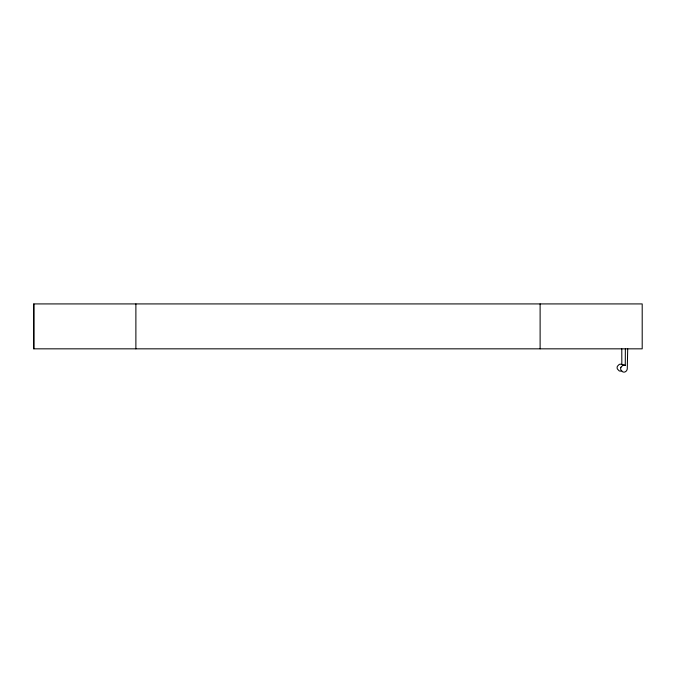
<?xml version="1.0" encoding="UTF-8"?>
<svg xmlns="http://www.w3.org/2000/svg" width="676" height="676" viewBox="0 0 676 676"><rect width="100%" height="100%" fill="white"/><g stroke="black" fill="none" stroke-linecap="round" stroke-linejoin="round"><path stroke-width="1.01" d="M33.8 348.833L33.8 303.921L642.2 303.921L642.2 348.833L33.8 348.833L33.8 303.921M620.914 367.271L622.74 365.412A3.194 3.194 0 0 1 625.275 365.446L625.351 348.816M627.708 348.799L627.26 369.13L626.584 370.778L625.207 371.859A3.194 3.194 0 0 1 622.664 371.825L620.889 369.924A3.608 3.608 0 0 1 620.914 367.271M621.683 370.87A3.194 3.194 0 0 1 619.14 370.837L617.365 368.944A3.608 3.608 0 0 1 617.391 366.282L619.208 364.432A3.194 3.194 0 0 1 621.751 364.457L625.351 365.488M621.785 348.858L621.827 364.508M540.116 303.921L540.116 348.833M135.884 303.921L135.884 348.833"/></g></svg>
